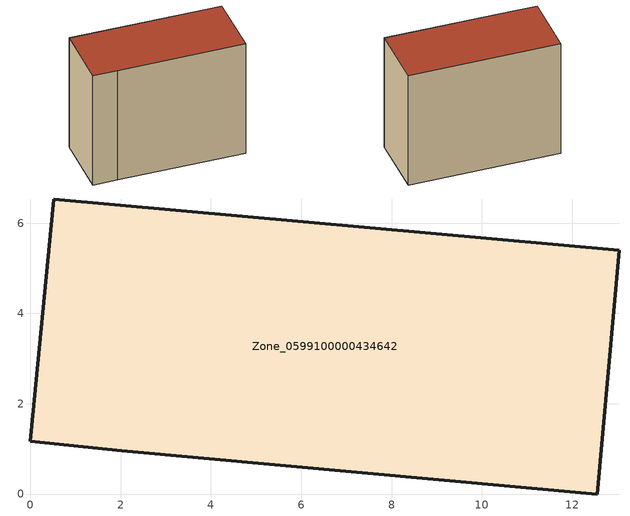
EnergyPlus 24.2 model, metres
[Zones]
Zone_0599100000434642
 floor ground (C_G): 0.52,6.53 13.04,5.4 12.55,0 2.02,0.96 0,1.17 z0
 wall outside (C_F): 2.02,0.96 12.55,0 13.04,5.4 0.52,6.53 0,1.17 2.02,0.96 z0:10.36
 roof outside (C_R): 13.04,5.4 0.52,6.53 0,1.17 2.02,0.96 12.55,0 z10.36
[BUILDING]
Pand.0599100000434642: North Axis=0; Terrain=City; Loads Convergence Tolerance Value=0.04; Temperature Convergence Tolerance Value=0.4; Solar Distribution=FullExterior; Maximum Number of Warmup Days=25; Minimum Number of Warmup Days=1
[Site:Location]
Rotterdam.The.Hague.AP_ZH_NLD Design_Conditions: Latitude=51.96; Longitude=4.45; Time Zone=1; Elevation=-4.5
[SITE:GROUNDTEMPERATURE:BUILDINGSURFACE]
18, 18, 18, 18, 18, 18, 18, 18, 18, 18, 18, 18
[MATERIAL] Thermal Absorptance=0.9; Solar Absorptance=0.7; Visible Absorptance=0.7
Name | Roughness | Thickness | Conductivity | Density | Specific Heat
G.TI.2006-2014 | MediumSmooth | 0.15 | 0.06 | 540 | 1210
F.TI.2006-2014 | Rough | 0.3 | 0.12 | 1920 | 840
R.TI.2006-2014 | MediumRough | 0.2 | 0.08 | 1500 | 1000
[CONSTRUCTION]
C_G: G.TI.2006-2014
C_F: F.TI.2006-2014
C_R: R.TI.2006-2014
[ZONE]
Zone_0599100000434642: Type=1; Multiplier=1; Ceiling Height=Autocalculate; Volume=Autocalculate; Floor Area=autocalculate; Part of Total Floor Area=Yes
[ZONEINFILTRATION:DESIGNFLOWRATE]
Infil_Zone_0599100000434642: Zone or ZoneList or Space or SpaceList=Zone_0599100000434642; Schedule=AlwaysOn; Design Flow Rate Calculation Method=Flow/Area; Flow Rate per Floor Area=0.0015; Constant Term Coefficient=1; Temperature Term Coefficient=0; Velocity Term Coefficient=0; Velocity Squared Term Coefficient=0
[HVACTEMPLATE:ZONE:IDEALLOADSAIRSYSTEM]
Zone_0599100000434642: Maximum Heating Supply Air Temperature=50; Minimum Cooling Supply Air Temperature=13; Maximum Heating Supply Air Humidity Ratio=0.0156; Minimum Cooling Supply Air Humidity Ratio=0.0077; Heating Limit=NoLimit; Cooling Limit=NoLimit; Dehumidification Control Type=ConstantSensibleHeatRatio; Cooling Sensible Heat Ratio=0.7; Dehumidification Setpoint=60; Humidification Control Type=None; Humidification Setpoint=30; Outdoor Air Method=None; Outdoor Air Flow Rate per Person=0.00944; Outdoor Air Flow Rate per Zone Floor Area=0; Outdoor Air Flow Rate per Zone=0; Demand Controlled Ventilation Type=None; Outdoor Air Economizer Type=NoEconomizer; Heat Recovery Type=None; Sensible Heat Recovery Effectiveness=0.7; Latent Heat Recovery Effectiveness=0.65
[ZONECONTROL:THERMOSTAT]
ThermostatControl_Zone_0599100000434642: Zone or ZoneList=Zone_0599100000434642; Control Type Schedule=DualSetpointControlType; Control 1=Thermostat_Zone_0599100000434642; Temperature Difference Between Cutout And Setpoint=0
[THERMOSTATSETPOINT:DUALSETPOINT]
Thermostat_Zone_0599100000434642: Heating Setpoint Temperature Schedule=HeatingSetpoint_Zone_0599100000434642; Cooling Setpoint Temperature Schedule=CoolingSetpoint_Zone_0599100000434642
[SCHEDULE:COMPACT]
HeatingSetpoint_Zone_0599100000434642: Through: 12/31, For: AllDays, Until: 24:00, 21
CoolingSetpoint_Zone_0599100000434642: Through: 12/31, For: AllDays, Until: 24:00, 24
DualSetpointControlType: Through: 12/31, For: AllDays, Until: 24:00, 4
AlwaysOn: Through: 12/31, For: AllDays, Until: 24:00, 1
